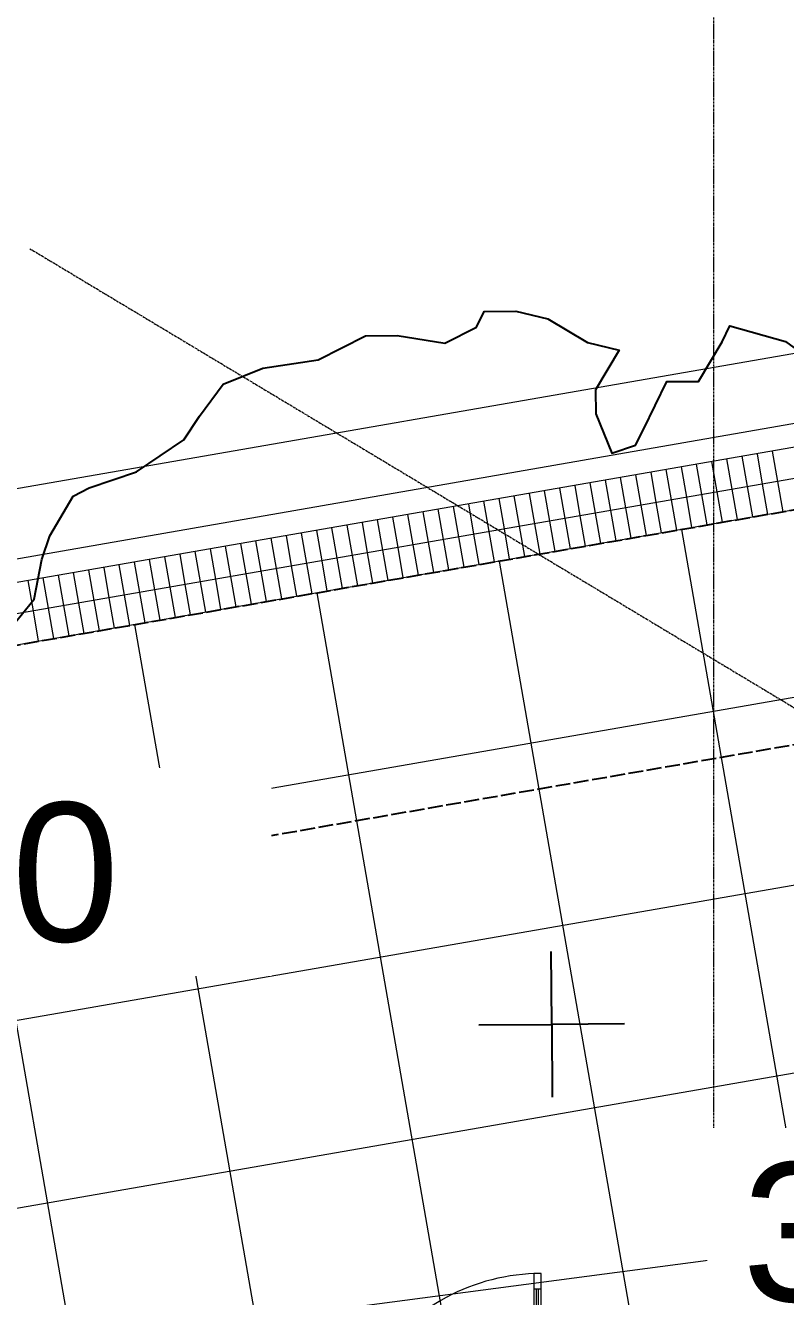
# Model space of a CAD drawing. Header units: inches. Extents: x 3268 to 7018, y 976 to 6708.
# Drawn here: x 5036 to 5233.1, y 5636 to 5965.8 of the extents above; entities that cross this region are included whole.
import ezdxf

# ---------------------------------------------------------------- set-up
doc = ezdxf.new("R2010")
doc.units = ezdxf.units.IN
doc.header["$MEASUREMENT"] = 0
for name, pattern in [('Grid Line 1_2_', [0.8749999999999999, 0.4999999999999999, -0.125, 0.125, -0.125]), ('IMPORT-DASHED _2_', [8.999999999999996, 5.999999999999998, -2.999999999999999]), ('IMPORT-EASEMENT2', [4.799999999999999, 3.839999999999999, -0.9599999999999999])]:
    doc.linetypes.add(name, pattern=pattern)
for name, color, linetype, lineweight in [('0-landscaping', 1, 'Continuous', 25), ('A-DOOR', 31, 'Continuous', 9), ('C-ANNO-5FT-PED-ZONE', 130, 'Continuous', 25), ('C-CURB-BACK', 40, 'Continuous', 13), ('C-CURB-FACE', 80, 'Continuous', 13), ('C-CURB-GUTR', 22, 'Continuous', 15), ('C-ESMT-STBK', 4, 'IMPORT-DASHED _2_', 35), ('G-ANNO-DIMS', 111, 'Continuous', 9), ('L-PVMT-BRCK-HATC', 252, 'Continuous', 15), ('L-PVMT-BRICK', 20, 'Continuous', 13), ('L-PVMT-CONC-HATC', 252, 'Continuous', 15), ('S-GRID', 1, 'Continuous', 9), ('site_dwg', 8, 'Continuous', 9)]:
    doc.layers.add(name, color=color, linetype=linetype, lineweight=lineweight)
doc.styles.add('Arial', font='arial.ttf', dxfattribs={"height": 36})

# ---------------------------------------------------------------- blocks, each defined once
blk = doc.blocks.new('Curtain Wall-Ext Sgl Door-Framed - SEE ELEV-8884652-Overall Retail Plan Opt 2')
at = {"layer": 'A-DOOR'}
for p, q in [((24.11348507049055, 51.99999999999966), (24.11348507049055, 35.69508570572277)), ((25.99999999999997, 51.99999999999966), (24.11348507049055, 51.99999999999966)), ((25.99999999999997, 36.02350237032751), (25.99999999999997, 51.99999999999966)), ((24.11348507049055, 47.99999999999965), (25.99999999999997, 47.99999999999965)), ((24.80674253524539, 35.81577242848633), (24.80674253524539, 47.99999999999965)), ((25.30674253524538, 35.90281564756376), (25.30674253524538, 47.99999999999965)), ((24.11348507049055, 35.69508570572277), (24.11348507049055, -2.1316282072803e-14)), ((24.80674253524539, 3.999999999999977), (24.80674253524539, 35.81577242848633)), ((25.30674253524538, 3.999999999999977), (25.30674253524538, 35.90281564756376)), ((25.99999999999997, -2.1316282072803e-14), (25.99999999999997, 36.02350237032751)), ((25.99999999999997, 3.999999999999977), (24.11348507049055, 3.999999999999977)), ((24.11348507049055, -2.1316282072803e-14), (25.99999999999997, -2.1316282072803e-14))]:
    blk.add_line(p, q, dxfattribs=at)
for start, end in [(89.9999999999999, 146.517374639539), (146.517374639539, 179.9999999999999)]:
    blk.add_arc((25.99999999999988, -1.199040866595169e-13), 51.99999999999973, start, end, dxfattribs=at)
blk = doc.blocks.new('site_dwg_dec1-V209-Overall Retail Plan Opt 2')
at = {"layer": '0-landscaping', "color": 213, "flags": 128}
for points in [[(-28.62915415534212, 112.7497124130244), (-18.05225993052985, 114.4095335631285), (-12.498209720543, 118.6562997094628), (-8.753996910396607, 120.8426259771262), (-1.140948729644208, 123.280821263383), (1.822939583016563, 122.5024952454008), (9.809728627376755, 119.1371744186839), (19.60632671145688, 117.8323183823417), (24.3800385084541, 119.1143592194097), (31.08816798894253, 120.5223345599628), (38.04547195947801, 118.0613721970116), (46.15681293431029, 112.7615709075438), (55.04856294575597, 110.4265181416998), (59.16653053265676, 106.8094013281956), (64.43860575007041, 100.3534687985924), (70.36636846736458, 98.79674374690909), (73.2057048479982, 99.95289819290007), (77.32370079247623, 96.33575647164285), (80.53674968142143, 91.68841971690959), (82.9695307879045, 84.07638086805342), (86.18257967602032, 79.42904411461892), (78.56955985297084, 76.99082391922308), (75.85484602591517, 73.9002122233545), (73.3893350452454, 66.94063790206233), (77.38268007688741, 65.25797834102228), (80.2220164590761, 66.41413278581273), (88.73994106720768, 69.88249988785934), (92.85790865704978, 66.26538307328552), (100.4709568346751, 68.70357835635546), (103.3102509482632, 69.85968468856332), (108.7069203667305, 61.4693198216704), (110.1102024863903, 54.76156640336591)], [(-9.471346453594377, 8.319387126080981), (0, 0), (8.319387121136968, 9.471346451995485)], [(9.471346454440207, -8.31938712430201), (0, 0), (-8.319387122217448, -9.471346449256087)]]:
    blk.add_lwpolyline(points, dxfattribs=at)
blk = doc.blocks.new('site_dwg_b1-12649367-Overall Retail Plan Opt 2')
at = {"layer": 'L-PVMT-BRCK-HATC', "color": 53}
blk.add_line((0, -7.990953345783054), (0, 0), dxfattribs=at)
blk = doc.blocks.new('site_dwg_b2-12649368-Overall Retail Plan Opt 2')
at = {"layer": 'L-PVMT-BRCK-HATC', "color": 53}
blk.add_line((0, 0), (0, 7.990953347180038), dxfattribs=at)
blk = doc.blocks.new('site_dwg-12440225-Overall Retail Plan Opt 2')
at = {"layer": 'C-ESMT-STBK'}
h = blk.add_hatch(dxfattribs=at)
h.set_pattern_fill('FP_236', color=43, style=0, pattern_type=2)
h.set_pattern_definition([(41.19300000000002, (24349227.445, 9821790.73), (-9.878962955707756, 11.2874306606842), [])])
h.paths.add_polyline_path([(24340754.41764874, 9814238.256800799), (24341007.28369483, 9818038.207201697), (24340597.61508091, 9818336.289935663), (24339080.54507963, 9818175.041572), (24339041.04656363, 9818170.586227996), (24338991.68861391, 9818164.27902802), (24338951.70183868, 9818158.637384389), (24338912.96937073, 9818152.689061128), (24338874.36010189, 9818146.280125272), (24338835.87236292, 9818139.411975248), (24338797.50579851, 9818132.085986648), (24338766.50818425, 9818125.853604812), (24338766.89231019, 9818124.002092425), (24338807.18576453, 9818132.259389622), (24338846.06993594, 9818139.731584428), (24338885.04424, 9818146.727429258), (24338924.10287013, 9818153.245822722), (24338956.51865115, 9818158.316607647), (24338953.32382087, 9818110.342748318), (24338969.07279708, 9818112.710400388), (24339007.86497075, 9818118.055290567), (24339046.71994471, 9818122.92269113), (24339092.45343486, 9818128.037917001), (24340292.99008468, 9818255.650188034), (24340584.31472673, 9818286.605874758), (24340934.68922023, 9818031.666679043), (24340687.3560084, 9814314.861073798), (24339595.34670922, 9814726.863514047), (24339587.50957331, 9814715.68687136), (24338715.45843181, 9815327.180653278), (24338691.60180446, 9815293.158049863), (24339013.48739237, 9815068.288049085), (24339549.36884944, 9814692.907733086), (24340725.61240819, 9814249.124683892)])
h.paths.add_polyline_path([(24338722.46981283, 9815337.179779818), (24338763.80719084, 9815396.132170605), (24338658.92817304, 9815468.79891386), (24338617.74228099, 9815409.741564125), (24338722.19139668, 9815337.372683933)])
at = {"layer": 'C-ANNO-5FT-PED-ZONE', "color": 213, "linetype": 'IMPORT-EASEMENT2', "flags": 128}
for points in [[(24338762.47131405, 9818328.607482392), (24338847.56003259, 9818345.166913098), (24338984.0722091, 9818365.109666992), (24339025.89464847, 9818331.581480863), (24339361.57343226, 9818366.838096866), (24339400.2582225, 9818409.895322623), (24339686.6490103, 9818440.335584825), (24339723.39215653, 9818412.64912088), (24339762.95159622, 9818416.226849837), (24339790.0655203, 9818451.336745776), (24340370.79532497, 9818513.052983882), (24340431.45558599, 9818484.731212098), (24340456.35081168, 9818487.377306977), (24340494.09980923, 9818526.168022715), (24340629.3389904, 9818540.533396317), (24340687.5218576, 9818512.141227137), (24340702.20196642, 9818513.508641955), (24340744.68924113, 9818552.793888016), (24340904.51075459, 9818569.781196903)], [(24338757.89103355, 9818259.829577446), (24338764.37161343, 9818267.851631418), (24338857.63312338, 9818286.001599336), (24338966.91228903, 9818301.96594451), (24339007.6193051, 9818269.331970211), (24339390.7861137, 9818309.57629213), (24339429.49953949, 9818352.665390009), (24339669.44889234, 9818378.169426896), (24339705.75870582, 9818350.809485106), (24339794.43466422, 9818358.829278778), (24339821.88975324, 9818394.380950155), (24340360.53716485, 9818451.624941494), (24340421.19787955, 9818423.302957889), (24340484.23903498, 9818430.003555052), (24340521.98645926, 9818468.79265409), (24340618.52598977, 9818479.047274174), (24340676.33168202, 9818450.839159431), (24340728.00897283, 9818455.6527677), (24340770.81507509, 9818495.232813053), (24340910.85238823, 9818510.117274113)]]:
    blk.add_lwpolyline(points, dxfattribs=at)
at = {"layer": 'C-CURB-BACK', "color": 253}
blk.add_line((24340902.81965228, 9818585.691576317), (24339394.27027185, 9818425.34899324), dxfattribs=at)
at = {"layer": 'C-CURB-FACE', "color": 253}
blk.add_line((24340902.18548892, 9818591.657968596), (24339393.63610848, 9818431.315385519), dxfattribs=at)
at = {"layer": 'C-CURB-GUTR', "color": 53}
blk.add_line((24339391.73361839, 9818449.214562356), (24340900.28299883, 9818609.557145434), dxfattribs=at)
at = {"layer": 'C-ESMT-STBK', "color": 43, "flags": 128}
blk.add_lwpolyline([(24339081.42672932, 9818175.138684813), (24339340.93540259, 9818202.759296682), (24340597.60633438, 9818336.292279817)], dxfattribs=at)
at = {"layer": 'L-PVMT-BRICK', "color": 253}
for p, q in [((24340903.66520343, 9818577.736386612), (24339395.115823, 9818417.393803535)), ((24340904.51075459, 9818569.781196905), (24339395.96137415, 9818409.43861383))]:
    blk.add_line(p, q, dxfattribs=at)
at = {"layer": 'L-PVMT-CONC-HATC', "color": 53}
for p, q in [((24340189.14557573, 9818493.745568171), (24340210.25633267, 9818295.129463268)), ((24340141.4144375, 9818488.67226126), (24340162.52504422, 9818290.057569606)), ((24340093.68329927, 9818483.59895435), (24340114.79375577, 9818284.985675942)), ((24340045.95216103, 9818478.525647437), (24340067.06246733, 9818279.913782282)), ((24339998.2210228, 9818473.452340527), (24340019.33117888, 9818274.841888618))]:
    blk.add_line(p, q, dxfattribs=at)
at = {"layer": 'L-PVMT-CONC-HATC', "color": 53, "flags": 128}
for points in [[(24340701.40703958, 9818499.923079), (24340261.96578982, 9818453.215197932), (24339360.94853511, 9818357.446749186)], [(24340706.48034649, 9818452.191940768), (24340267.03909673, 9818405.484059697), (24339357.71376261, 9818308.83255142)], [(24340508.63663049, 9818382.89290426), (24340272.11240364, 9818357.752921466), (24339354.47899012, 9818260.218353653)], [(24340455.34993155, 9818328.958724745), (24340277.18571055, 9818310.02178323), (24339681.74937959, 9818271.501359355)]]:
    blk.add_lwpolyline(points, dxfattribs=at)
at = {"xscale": 1.500000000000001, "yscale": 1.500000000000001, "zscale": 1.500000000000001, "rotation": 37.81158375857705}
blk.add_blockref('site_dwg_dec1-V209-Overall Retail Plan Opt 2', (24340147.02451032, 9818367.821777182), dxfattribs=at)
at = {"rotation": 186.0671462231486}
for name, p in [('site_dwg_b1-12649367-Overall Retail Plan Opt 2', (24340206.86838485, 9818503.674374973)), ('site_dwg_b1-12649367-Overall Retail Plan Opt 2', (24340210.84597971, 9818504.09715055)), ('site_dwg_b1-12649367-Overall Retail Plan Opt 2', (24340214.82357455, 9818504.519926123)), ('site_dwg_b1-12649367-Overall Retail Plan Opt 2', (24340175.04762603, 9818500.292170366)), ('site_dwg_b1-12649367-Overall Retail Plan Opt 2', (24340179.02522088, 9818500.71494594)), ('site_dwg_b1-12649367-Overall Retail Plan Opt 2', (24340183.00281573, 9818501.137721518)), ('site_dwg_b1-12649367-Overall Retail Plan Opt 2', (24340186.98041059, 9818501.560497094)), ('site_dwg_b1-12649367-Overall Retail Plan Opt 2', (24340190.95800544, 9818501.983272668)), ('site_dwg_b1-12649367-Overall Retail Plan Opt 2', (24340194.9356003, 9818502.406048246)), ('site_dwg_b1-12649367-Overall Retail Plan Opt 2', (24340198.91319514, 9818502.828823822)), ('site_dwg_b1-12649367-Overall Retail Plan Opt 2', (24340202.89079, 9818503.251599396)), ('site_dwg_b1-12649367-Overall Retail Plan Opt 2', (24340143.22686721, 9818496.909965757)), ('site_dwg_b1-12649367-Overall Retail Plan Opt 2', (24340147.20446206, 9818497.332741333)), ('site_dwg_b1-12649367-Overall Retail Plan Opt 2', (24340151.18205691, 9818497.75551691)), ('site_dwg_b1-12649367-Overall Retail Plan Opt 2', (24340155.15965177, 9818498.178292485)), ('site_dwg_b1-12649367-Overall Retail Plan Opt 2', (24340159.13724662, 9818498.60106806)), ('site_dwg_b1-12649367-Overall Retail Plan Opt 2', (24340163.11484147, 9818499.023843639)), ('site_dwg_b1-12649367-Overall Retail Plan Opt 2', (24340167.09243632, 9818499.446619213)), ('site_dwg_b1-12649367-Overall Retail Plan Opt 2', (24340171.07003118, 9818499.86939479)), ('site_dwg_b1-12649367-Overall Retail Plan Opt 2', (24340111.40610838, 9818493.52776115)), ('site_dwg_b1-12649367-Overall Retail Plan Opt 2', (24340115.38370324, 9818493.950536728)), ('site_dwg_b1-12649367-Overall Retail Plan Opt 2', (24340119.36129809, 9818494.373312302)), ('site_dwg_b1-12649367-Overall Retail Plan Opt 2', (24340123.33889294, 9818494.796087878)), ('site_dwg_b1-12649367-Overall Retail Plan Opt 2', (24340127.3164878, 9818495.218863456)), ('site_dwg_b1-12649367-Overall Retail Plan Opt 2', (24340131.29408265, 9818495.64163903)), ('site_dwg_b1-12649367-Overall Retail Plan Opt 2', (24340135.2716775, 9818496.064414605)), ('site_dwg_b1-12649367-Overall Retail Plan Opt 2', (24340139.24927235, 9818496.487190183)), ('site_dwg_b2-12649368-Overall Retail Plan Opt 2', (24340186.98041059, 9818501.560497094)), ('site_dwg_b2-12649368-Overall Retail Plan Opt 2', (24340190.95800544, 9818501.983272668)), ('site_dwg_b2-12649368-Overall Retail Plan Opt 2', (24340194.9356003, 9818502.406048246)), ('site_dwg_b2-12649368-Overall Retail Plan Opt 2', (24340198.91319514, 9818502.828823822)), ('site_dwg_b2-12649368-Overall Retail Plan Opt 2', (24340202.89079, 9818503.251599396)), ('site_dwg_b2-12649368-Overall Retail Plan Opt 2', (24340206.86838485, 9818503.674374973)), ('site_dwg_b2-12649368-Overall Retail Plan Opt 2', (24340210.84597971, 9818504.09715055)), ('site_dwg_b2-12649368-Overall Retail Plan Opt 2', (24340214.82357455, 9818504.519926123)), ('site_dwg_b1-12649367-Overall Retail Plan Opt 2', (24340083.56294442, 9818490.568332119)), ('site_dwg_b1-12649367-Overall Retail Plan Opt 2', (24340087.54053927, 9818490.991107695)), ('site_dwg_b1-12649367-Overall Retail Plan Opt 2', (24340091.51813412, 9818491.41388327)), ('site_dwg_b1-12649367-Overall Retail Plan Opt 2', (24340095.49572897, 9818491.836658847)), ('site_dwg_b1-12649367-Overall Retail Plan Opt 2', (24340099.47332383, 9818492.259434422)), ('site_dwg_b1-12649367-Overall Retail Plan Opt 2', (24340103.45091868, 9818492.68221)), ('site_dwg_b1-12649367-Overall Retail Plan Opt 2', (24340107.42851353, 9818493.104985574)), ('site_dwg_b2-12649368-Overall Retail Plan Opt 2', (24340155.15965177, 9818498.178292485)), ('site_dwg_b2-12649368-Overall Retail Plan Opt 2', (24340159.13724662, 9818498.60106806)), ('site_dwg_b2-12649368-Overall Retail Plan Opt 2', (24340163.11484147, 9818499.023843639)), ('site_dwg_b2-12649368-Overall Retail Plan Opt 2', (24340167.09243632, 9818499.446619213)), ('site_dwg_b2-12649368-Overall Retail Plan Opt 2', (24340171.07003118, 9818499.86939479)), ('site_dwg_b2-12649368-Overall Retail Plan Opt 2', (24340175.04762603, 9818500.292170366)), ('site_dwg_b2-12649368-Overall Retail Plan Opt 2', (24340179.02522088, 9818500.71494594)), ('site_dwg_b2-12649368-Overall Retail Plan Opt 2', (24340183.00281573, 9818501.137721518)), ('site_dwg_b1-12649367-Overall Retail Plan Opt 2', (24340051.7421856, 9818487.186127512)), ('site_dwg_b1-12649367-Overall Retail Plan Opt 2', (24340055.71978045, 9818487.608903088)), ('site_dwg_b1-12649367-Overall Retail Plan Opt 2', (24340059.6973753, 9818488.031678664)), ('site_dwg_b1-12649367-Overall Retail Plan Opt 2', (24340063.67497015, 9818488.45445424)), ('site_dwg_b1-12649367-Overall Retail Plan Opt 2', (24340067.65256501, 9818488.877229815)), ('site_dwg_b1-12649367-Overall Retail Plan Opt 2', (24340071.63015986, 9818489.300005391)), ('site_dwg_b1-12649367-Overall Retail Plan Opt 2', (24340075.60775471, 9818489.722780967)), ('site_dwg_b1-12649367-Overall Retail Plan Opt 2', (24340079.58534956, 9818490.145556543)), ('site_dwg_b2-12649368-Overall Retail Plan Opt 2', (24340127.3164878, 9818495.218863456)), ('site_dwg_b2-12649368-Overall Retail Plan Opt 2', (24340131.29408265, 9818495.64163903)), ('site_dwg_b2-12649368-Overall Retail Plan Opt 2', (24340135.2716775, 9818496.064414605)), ('site_dwg_b2-12649368-Overall Retail Plan Opt 2', (24340139.24927235, 9818496.487190183)), ('site_dwg_b2-12649368-Overall Retail Plan Opt 2', (24340143.22686721, 9818496.909965757)), ('site_dwg_b2-12649368-Overall Retail Plan Opt 2', (24340147.20446206, 9818497.332741333)), ('site_dwg_b2-12649368-Overall Retail Plan Opt 2', (24340151.18205691, 9818497.75551691)), ('site_dwg_b1-12649367-Overall Retail Plan Opt 2', (24340019.92142677, 9818483.803922905)), ('site_dwg_b1-12649367-Overall Retail Plan Opt 2', (24340023.89902163, 9818484.22669848)), ('site_dwg_b1-12649367-Overall Retail Plan Opt 2', (24340027.87661648, 9818484.649474056)), ('site_dwg_b1-12649367-Overall Retail Plan Opt 2', (24340031.85421133, 9818485.072249632)), ('site_dwg_b1-12649367-Overall Retail Plan Opt 2', (24340035.83180618, 9818485.495025208)), ('site_dwg_b1-12649367-Overall Retail Plan Opt 2', (24340039.80940104, 9818485.917800784)), ('site_dwg_b1-12649367-Overall Retail Plan Opt 2', (24340043.78699589, 9818486.34057636)), ('site_dwg_b1-12649367-Overall Retail Plan Opt 2', (24340047.76459074, 9818486.763351936)), ('site_dwg_b2-12649368-Overall Retail Plan Opt 2', (24340095.49572897, 9818491.836658847)), ('site_dwg_b2-12649368-Overall Retail Plan Opt 2', (24340099.47332383, 9818492.259434422)), ('site_dwg_b2-12649368-Overall Retail Plan Opt 2', (24340103.45091868, 9818492.68221)), ('site_dwg_b2-12649368-Overall Retail Plan Opt 2', (24340107.42851353, 9818493.104985574)), ('site_dwg_b2-12649368-Overall Retail Plan Opt 2', (24340111.40610838, 9818493.52776115)), ('site_dwg_b2-12649368-Overall Retail Plan Opt 2', (24340115.38370324, 9818493.950536728)), ('site_dwg_b2-12649368-Overall Retail Plan Opt 2', (24340119.36129809, 9818494.373312302)), ('site_dwg_b2-12649368-Overall Retail Plan Opt 2', (24340123.33889294, 9818494.796087878)), ('site_dwg_b2-12649368-Overall Retail Plan Opt 2', (24340063.67497015, 9818488.45445424)), ('site_dwg_b2-12649368-Overall Retail Plan Opt 2', (24340067.65256501, 9818488.877229815)), ('site_dwg_b2-12649368-Overall Retail Plan Opt 2', (24340071.63015986, 9818489.300005391)), ('site_dwg_b2-12649368-Overall Retail Plan Opt 2', (24340075.60775471, 9818489.722780967)), ('site_dwg_b2-12649368-Overall Retail Plan Opt 2', (24340079.58534956, 9818490.145556543)), ('site_dwg_b2-12649368-Overall Retail Plan Opt 2', (24340083.56294442, 9818490.568332119)), ('site_dwg_b2-12649368-Overall Retail Plan Opt 2', (24340087.54053927, 9818490.991107695)), ('site_dwg_b2-12649368-Overall Retail Plan Opt 2', (24340091.51813412, 9818491.41388327)), ('site_dwg_b2-12649368-Overall Retail Plan Opt 2', (24340031.85421133, 9818485.072249632)), ('site_dwg_b2-12649368-Overall Retail Plan Opt 2', (24340035.83180618, 9818485.495025208)), ('site_dwg_b2-12649368-Overall Retail Plan Opt 2', (24340039.80940104, 9818485.917800784)), ('site_dwg_b2-12649368-Overall Retail Plan Opt 2', (24340043.78699589, 9818486.34057636)), ('site_dwg_b2-12649368-Overall Retail Plan Opt 2', (24340047.76459074, 9818486.763351936)), ('site_dwg_b2-12649368-Overall Retail Plan Opt 2', (24340051.7421856, 9818487.186127512)), ('site_dwg_b2-12649368-Overall Retail Plan Opt 2', (24340055.71978045, 9818487.608903088)), ('site_dwg_b2-12649368-Overall Retail Plan Opt 2', (24340059.6973753, 9818488.031678664)), ('site_dwg_b2-12649368-Overall Retail Plan Opt 2', (24340019.92142677, 9818483.803922905)), ('site_dwg_b2-12649368-Overall Retail Plan Opt 2', (24340023.89902163, 9818484.22669848)), ('site_dwg_b2-12649368-Overall Retail Plan Opt 2', (24340027.87661648, 9818484.649474056))]:
    blk.add_blockref(name, p, dxfattribs=at)

msp = doc.modelspace()

# ---------------------------------------------------------------- linework, layer by layer
at = {"layer": 'S-GRID', "linetype": 'Grid Line 1_2_'}
for p, q in [((5214.500343047535, 3355.523582565584), (5214.500343047535, 6288.946146825837)), ((5037.116420187139, 5907.883242439857), (6374.695276783558, 5104.184782667166))]:
    msp.add_line(p, q, dxfattribs=at)

# ---------------------------------------------------------------- block references
at = {"layer": 'A-DOOR'}
msp.add_blockref('Curtain Wall-Ext Sgl Door-Framed - SEE ELEV-8884652-Overall Retail Plan Opt 2', (5143.727262190218, 5589.949138940498), dxfattribs=at)
at = {"layer": 'site_dwg', "color": 53, "lineweight": 15, "rotation": 3.810000000000009}
msp.add_blockref('site_dwg-12440225-Overall Retail Plan Opt 2', (-23628768.691637, -11408316.78144797), dxfattribs=at)

# ---------------------------------------------------------------- next in the draw order: texts
at = {"layer": 'G-ANNO-DIMS', "char_height": 36, "width": 184.2318507890961, "attachment_point": 1, "line_spacing_factor": 0.9417779076525876, "style": 'Arial', "bg_fill": 3, "box_fill_scale": 1.25, "bg_fill_color": 256, "bg_fill_true_color": 13158600, "bg_fill_transparency": 0}
for insert in [(4906.507710175455, 5764.129483945787), (5221.808642045003, 5670.73852533131)]:
    msp.add_mtext('394.00', dxfattribs=dict(at, insert=insert))

doc.saveas('drawing.dxf')
